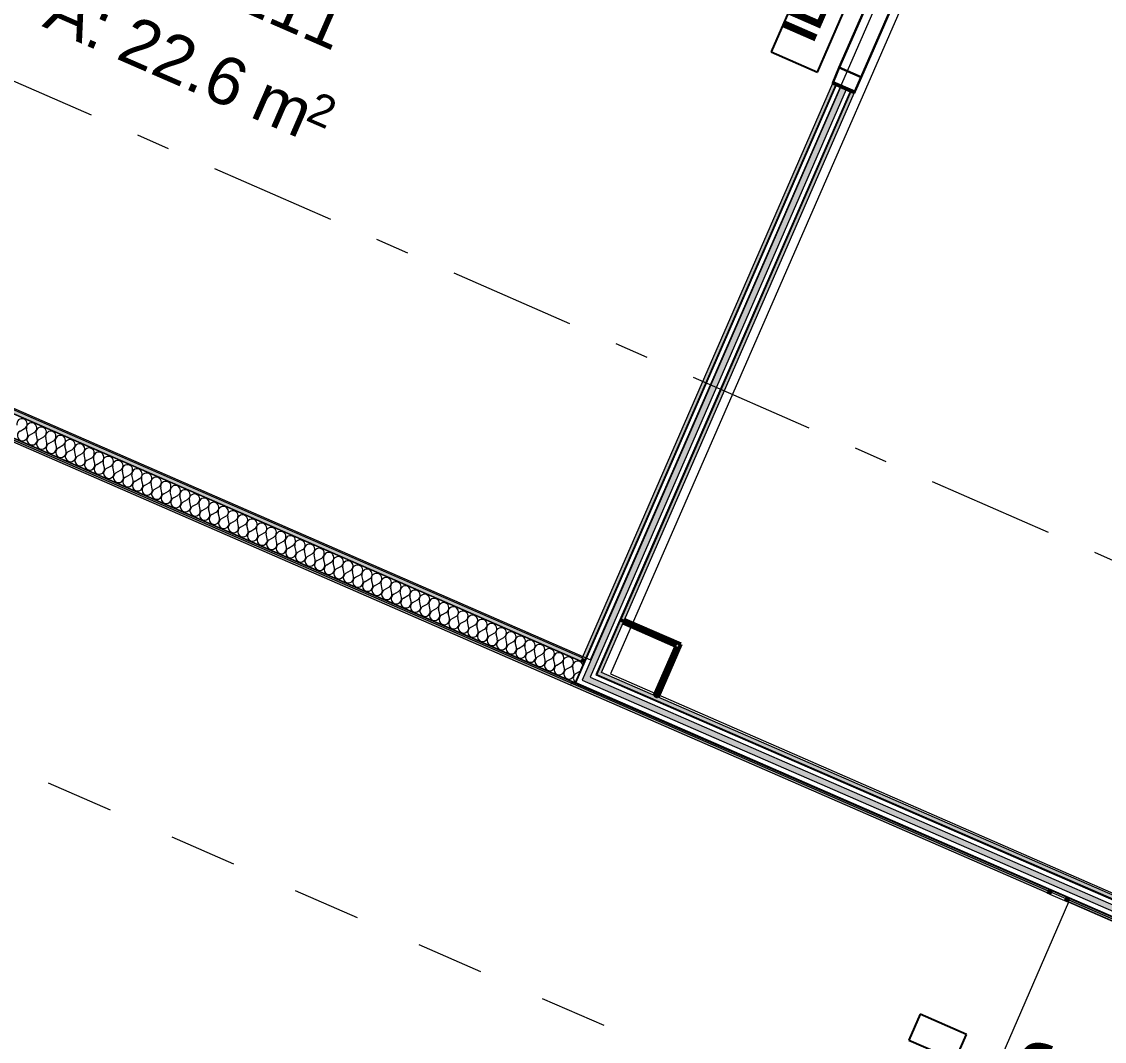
# Model space of a CAD drawing. Header units: millimetres. Extents: x -50172 to 90294, y -80883 to 956680.
# Drawn here: x -7156 to -2619, y -14938 to -10666 of the extents above; entities that cross this region are included whole.
import ezdxf
from ezdxf.enums import TextEntityAlignment as Align

# ---------------------------------------------------------------- set-up
doc = ezdxf.new("R2010")
doc.units = ezdxf.units.MM
doc.header["$MEASUREMENT"] = 0
doc.linetypes.add('Dashed', pattern=[564.444447, 282.222223, -282.222223])
doc.linetypes.add('Double Dashed', pattern=[1093.611073, 529.166651, -211.666656, 141.111112, -211.666656])
for name, color, linetype in [('A-25-M_Wall_Int', 7, 'Continuous'), ('A-95-MC_Marker_Section_P2.Marker', 7, 'Continuous'), ('New_A-05-M_Gross_Int_Circulation', 7, 'Continuous'), ('New_A-15-MG_Structural_Grid_Phase_2', 7, 'Continuous'), ('New_A-25-M_Wall_Int', 7, 'Continuous'), ('New_A-35-M_FFE-Zone', 7, 'Continuous'), ('New_ArchiCAD Door Markers', 7, 'Continuous'), ('New_ArchiCAD Doors', 7, 'Continuous')]:
    doc.layers.add(name, color=color, linetype=linetype)
for name, color, linetype, lineweight, true_color in [('A-25-M_Wall_Int_Pen_No__107', 7, 'Continuous', 15, 0xa6a6a6), ('A-25-M_Wall_Int_Pen_No__27', 7, 'Continuous', 50, 0x2a2a2a), ('New_A-05-M_Gross_Int_Circulation_Pen_No__74', 7, 'Continuous', 20, 0x606060), ('New_A-15-MG_Structural_Grid_Phase_2_Pen_No__222', 7, 'Continuous', 13, 0x65af33), ('New_A-25-M_Wall_Int_Pen_No__107', 7, 'Continuous', 15, 0xa6a6a6), ('New_A-35-M_FFE-Zone_Pen_No__74', 7, 'Continuous', 20, 0x606060), ('New_ArchiCAD Doors_Pen_No__43', 7, 'Continuous', 30, 0x444444), ('New_ArchiCAD Doors_Pen_No__63', 7, 'Continuous', 20, 0x606060)]:
    doc.layers.add(name, color=color, linetype=linetype, lineweight=lineweight, true_color=true_color)
for name, color, linetype, lineweight in [('A-95-MC_Marker_Section_P2.Marker_Pen_No__1', 7, 'Continuous', 13), ('New_A-25-M_Wall_Int_Pen_No__1', 7, 'Continuous', 13), ('New_ArchiCAD Door Markers_Pen_No__1', 7, 'Continuous', 13), ('New_ArchiCAD Door Markers_Pen_No__5', 7, 'Continuous', 25), ('New_ArchiCAD Doors_Pen_No__1', 7, 'Continuous', 13), ('New_ArchiCAD Zone Stamps_Pen_No__9', 7, 'Continuous', 13)]:
    doc.layers.add(name, color=color, linetype=linetype, lineweight=lineweight)
doc.styles.add('GENERATED_STYLE_1', font='')
doc.styles.add('GENERATED_STYLE_2', font='')
doc.styles.add('GENERATED_STYLE_3', font='')
doc.styles.add('GENERATED_STYLE_4', font='')
doc.styles.get('GENERATED_STYLE_1').set_extended_font_data('Swis721 BT', bold=True)
doc.styles.get('GENERATED_STYLE_2').set_extended_font_data('Arial', bold=True)
doc.styles.get('GENERATED_STYLE_3').set_extended_font_data('Arial')
doc.styles.get('GENERATED_STYLE_4').set_extended_font_data('Swis721 BT')

# ---------------------------------------------------------------- blocks, each defined once
blk = doc.blocks.new('College Office_INB 2104_7_1', base_point=(-8949.6, -14809.4))
at = {"layer": 'New_A-35-M_FFE-Zone_Pen_No__74', "linetype": 'Continuous'}
blk.add_line((-1538.7, -14882.1), (-10380.5, -11029.8), dxfattribs=at)
at = {"layer": 'New_ArchiCAD Zone Stamps_Pen_No__9'}
for tag, height, style, p in [('ROOM_NAME', 250, 'GENERATED_STYLE_2', (-9546.9, -13352.5)), ('zoneNameLine2', 250, 'GENERATED_STYLE_2', (-9735.3, -13784.7)), ('ROOM_NUMBER', 200, 'GENERATED_STYLE_3', (-9923.7, -14205.4)), ('measuredAreaCode', 200, 'GENERATED_STYLE_3', (-10080.7, -14565.5)), ('DUMMY_649', 200, 'GENERATED_STYLE_3', (-9773.3, -14699.5)), ('DUMMY_650', 200, 'GENERATED_STYLE_3', (-9284, -14912.9)), ('DUMMY_651', 133.3, 'GENERATED_STYLE_3', (-9004.7, -15019.5))]:
    blk.add_attdef(tag, text='', height=height, rotation=336.4404, dxfattribs=dict(at, style=style)).set_placement(p, align=Align.TOP_LEFT)
blk = doc.blocks.new('Head of College_INB 2111_9_1', base_point=(-5731.5, -10802.1))
at = {"layer": 'New_A-35-M_FFE-Zone_Pen_No__74', "linetype": 'Continuous'}
for p, q in [((-4772, -13339.8), (-2990.4, -9254.1)), ((-10317.2, -10921.8), (-4772, -13339.8))]:
    blk.add_line(p, q, dxfattribs=at)
at = {"layer": 'New_ArchiCAD Zone Stamps_Pen_No__9'}
for tag, height, style, p in [('ROOM_NAME', 250, 'GENERATED_STYLE_2', (-6459.6, -9288.2)), ('zoneNameLine2', 250, 'GENERATED_STYLE_2', (-6648, -9720.3)), ('ROOM_NUMBER', 200, 'GENERATED_STYLE_3', (-6836.5, -10141)), ('measuredAreaCode', 200, 'GENERATED_STYLE_3', (-6993.5, -10501.1)), ('DUMMY_649', 200, 'GENERATED_STYLE_3', (-6686.1, -10635.2)), ('DUMMY_650', 200, 'GENERATED_STYLE_3', (-6196.7, -10848.5)), ('DUMMY_651', 133.3, 'GENERATED_STYLE_3', (-5917.5, -10955.1))]:
    blk.add_attdef(tag, text='', height=height, rotation=336.4404, dxfattribs=dict(at, style=style)).set_placement(p, align=Align.TOP_LEFT)
blk = doc.blocks.new('PA_Waiting_INB 2110_10_1', base_point=(-1510.8, -9767.7))
at = {"layer": 'New_A-05-M_Gross_Int_Circulation_Pen_No__74', "linetype": 'Continuous'}
for p, q in [((-1090.5, -5147.1), (-4688.8, -13399)), ((-4688.8, -13399), (-1749, -14680.9))]:
    blk.add_line(p, q, dxfattribs=at)
at = {"layer": 'New_ArchiCAD Zone Stamps_Pen_No__9'}
for tag, height, style, p in [('ROOM_NAME', 250, 'GENERATED_STYLE_2', (-1863.3, -8417.5)), ('zoneNameLine2', 250, 'GENERATED_STYLE_2', (-2051.7, -8849.7)), ('ROOM_NUMBER', 200, 'GENERATED_STYLE_3', (-2240.1, -9270.4)), ('measuredAreaCode', 200, 'GENERATED_STYLE_3', (-2397.1, -9630.5)), ('DUMMY_649', 200, 'GENERATED_STYLE_3', (-2089.7, -9764.5)), ('DUMMY_650', 200, 'GENERATED_STYLE_3', (-1600.4, -9977.9)), ('DUMMY_651', 133.3, 'GENERATED_STYLE_3', (-1321.1, -10084.5))]:
    blk.add_attdef(tag, text='', height=height, rotation=336.4404, dxfattribs=dict(at, style=style)).set_placement(p, align=Align.TOP_LEFT)
blk = doc.blocks.new('College Storage__59_1', base_point=(-2646.8, -16447))
at = {"layer": 'New_A-35-M_FFE-Zone_Pen_No__74', "linetype": 'Continuous'}
for p, q in [((-2768.8, -14355.6), (-4134.4, -17487.2)), ((-1588.2, -14870.4), (-2768.8, -14355.6)), ((-2954.7, -18004.1), (-1588.2, -14870.4)), ((-4134.4, -17487.2), (-2954.7, -18004.1))]:
    blk.add_line(p, q, dxfattribs=at)
at = {"layer": 'New_ArchiCAD Zone Stamps_Pen_No__9'}
for tag, height, style, p in [('zoneNameLine2', 250, 'GENERATED_STYLE_2', (-3609.6, -17508)), ('ROOM_NAME', 250, 'GENERATED_STYLE_2', (-4041.7, -17319.6)), ('measuredAreaCode', 200, 'GENERATED_STYLE_3', (-3177.4, -17685)), ('DUMMY_650', 200, 'GENERATED_STYLE_3', (-2891, -17028.1)), ('DUMMY_651', 133.3, 'GENERATED_STYLE_3', (-2769.2, -16733.6)), ('DUMMY_649', 200, 'GENERATED_STYLE_3', (-3043.4, -17377.6))]:
    blk.add_attdef(tag, text='', height=height, rotation=66.4404, dxfattribs=dict(at, style=style)).set_placement(p, align=Align.TOP_LEFT)
blk = doc.blocks.new('*X445')
at = {"layer": 'New_A-25-M_Wall_Int_Pen_No__107', "linetype": 'Continuous'}
for p, q in [((-4811.1, -13350.1), (-4814.9, -13347.7)), ((-4807, -13354.5), (-4811.1, -13350.1)), ((-4804.3, -13359.9), (-4807, -13354.5)), ((-4804.2, -13360.5), (-4804.3, -13359.9)), ((-4843.4, -13413), (-4844.3, -13417.1)), ((-4844.3, -13417.1), (-4840.4, -13428.4)), ((-4840.4, -13428.4), (-4835.5, -13432.4)), ((-4833.3, -13396.9), (-4838.8, -13402.5)), ((-4833.3, -13396.9), (-4815.6, -13386.9))]:
    blk.add_line(p, q, dxfattribs=at)
blk = doc.blocks.new('*X446')
at = {"layer": 'New_A-25-M_Wall_Int_Pen_No__107', "linetype": 'Continuous'}
blk.add_hatch(color=256, dxfattribs=at).paths.add_polyline_path([(-4807.1, -13424.9), (-4774.2, -13411.9), (-3701, -10950.7), (-3723.9, -10940.7)])
blk = doc.blocks.new('Door with Sidelight on Side 2 19_2')
at = {"layer": 'New_ArchiCAD Doors_Pen_No__1', "linetype": 'Continuous'}
for p, q in [((-755, -15), (-755, 0)), ((755, -15), (755, 0)), ((-755, -18), (-755, -15)), ((-755, -38), (-755, -18)), ((-755, -63), (-755, -38)), ((755, -18), (755, -15)), ((755, -38), (755, -18)), ((755, -63), (755, -38)), ((-755, -82), (-755, -63)), ((-755, -85), (-755, -82)), ((-755, -100), (-755, -85)), ((755, -82), (755, -63)), ((755, -85), (755, -82)), ((755, -100), (755, -85))]:
    blk.add_line(p, q, dxfattribs=at)
at = {"layer": 'New_ArchiCAD Doors_Pen_No__43', "linetype": 'Continuous'}
for p, q in [((-748, 0), (-755, 0)), ((-755, 0), (-755, -100)), ((-682, 0), (-748, 0)), ((-748, 0), (-748, -100)), ((-254, 0), (-682, 0)), ((-682, 0), (-682, -100)), ((-682, -100), (-682, 0)), ((-254, -100), (-254, 0)), ((-188, 0), (-254, 0)), ((-254, 0), (-254, -100)), ((-188, -100), (-188, 0)), ((748, 0), (682, 0)), ((682, 0), (682, -100)), ((748, 0), (755, 0)), ((748, -100), (748, 0)), ((755, 0), (755, -100)), ((-748, -100), (-755, -100)), ((-748, -100), (-682, -100)), ((-682, -100), (-254, -100)), ((-254, -100), (-188, -100)), ((682, -100), (748, -100)), ((748, -100), (755, -100))]:
    blk.add_line(p, q, dxfattribs=at)
at = {"layer": 'New_ArchiCAD Doors_Pen_No__63', "linetype": 'Continuous'}
blk.add_line((682, 0), (682, 870), dxfattribs=at)
blk.add_arc((682, 0), 870, 90, 180, dxfattribs=at)
blk = doc.blocks.new('Door Stamp 17_30')
at = {"layer": 'New_ArchiCAD Door Markers_Pen_No__5', "linetype": 'Continuous'}
for p, q in [((735.8, -176.5), (-241.3, -176.5)), ((-241.3, -176.5), (-241.3, -388.3)), ((735.8, -176.5), (-241.3, -176.5)), ((735.8, -388.3), (735.8, -176.5)), ((-241.3, -388.3), (735.8, -388.3))]:
    blk.add_line(p, q, dxfattribs=at)
at = {"layer": 'New_ArchiCAD Door Markers_Pen_No__1', "style": 'GENERATED_STYLE_1'}
blk.add_attdef('AC_WIDO_ID', text='', height=150, rotation=180, dxfattribs=at).set_placement((677, -131.7), align=Align.BOTTOM_LEFT)
blk = doc.blocks.new('Wall_112_1', base_point=(-1056.7, -4979.2))
at = {"layer": 'A-25-M_Wall_Int_Pen_No__107', "linetype": 'Continuous'}
blk.add_hatch(color=256, dxfattribs=at).paths.add_polyline_path([(-4635.1, -13185.4), (-4629.1, -13171.7), (-4642.8, -13165.7), (-4648.8, -13179.4)])
at = {"layer": 'New_A-25-M_Wall_Int_Pen_No__107', "linetype": 'Continuous'}
for points in [[(-3758.8, -10925.6), (-4807.6, -13330.8), (-4793.8, -13336.8), (-3745, -10931.6)], [(-4642.8, -13165.7), (-4629.1, -13171.7), (-3667.1, -10965.5), (-3680.8, -10959.5)], [(-4648.8, -13179.4), (-4745.2, -13400.5), (-4725.5, -13392.8), (-4635.1, -13185.4)], [(-4799.8, -13350.6), (-4793.8, -13336.8), (-4807.6, -13330.8), (-4813.6, -13344.6)], [(-4857.1, -13444.5), (-4837.4, -13436.8), (-4851.1, -13430.8)]]:
    blk.add_hatch(color=256, dxfattribs=at).paths.add_polyline_path(points)
at = {"layer": 'New_A-25-M_Wall_Int_Pen_No__107', "linetype": 'Continuous', "lineweight": 0, "true_color": 0x535353}
for points in [[(-4799.8, -13350.6), (-4797.1, -13351.8), (-3742.3, -10932.7), (-3745, -10931.6)], [(-4749.2, -13402.1), (-4745.2, -13400.5), (-3680.8, -10959.5), (-3683.6, -10958.3)], [(-4800.2, -13351.5), (-4837.4, -13436.8), (-4833.4, -13435.2), (-4797.5, -13352.7)], [(-4800.2, -13351.5), (-4799.8, -13350.6), (-4813.6, -13344.6), (-4814, -13345.5)], [(-4797.5, -13352.7), (-4797.1, -13351.8), (-4799.8, -13350.6), (-4800.2, -13351.5)], [(-4837.4, -13436.8), (-4837.4, -13436.8), (-4837, -13435.8), (-4850.7, -13429.8), (-4851.1, -13430.8)]]:
    blk.add_hatch(color=251, dxfattribs=at).paths.add_polyline_path(points)
at = {"layer": 'New_A-25-M_Wall_Int_Pen_No__1', "linetype": 'Continuous'}
for p, q in [((-3742.3, -10932.7), (-4833.4, -13435.2)), ((-3745, -10931.6), (-4799.8, -13350.6)), ((-3745, -10931.6), (-3758.8, -10925.6)), ((-3742.3, -10932.7), (-3745, -10931.6)), ((-3723.9, -10940.7), (-3742.3, -10932.7)), ((-3723.9, -10940.7), (-4807.1, -13424.9)), ((-3701, -10950.7), (-4774.2, -13411.9)), ((-3683.6, -10958.3), (-4749.2, -13402.1)), ((-3680.8, -10959.5), (-4642.8, -13165.7)), ((-3701, -10950.7), (-3723.9, -10940.7)), ((-3683.6, -10958.3), (-3701, -10950.7)), ((-3680.8, -10959.5), (-3683.6, -10958.3)), ((-3667.1, -10965.5), (-3680.8, -10959.5)), ((-4648.8, -13179.4), (-4745.2, -13400.5)), ((-4642.8, -13165.7), (-4648.8, -13179.4)), ((-4800.2, -13351.5), (-4837.4, -13436.8)), ((-4814, -13345.5), (-4800.2, -13351.5)), ((-4799.8, -13350.6), (-4813.6, -13344.6)), ((-4851.1, -13430.8), (-4837.4, -13436.8)), ((-4850.7, -13429.8), (-4837, -13435.8))]:
    blk.add_line(p, q, dxfattribs=at)
at = {"layer": 'New_A-25-M_Wall_Int_Pen_No__1', "linetype": 'Continuous', "flags": 128}
for points in [[(-3758.8, -10925.6), (-4807.6, -13330.8)], [(-4629.1, -13171.7), (-3667.1, -10965.5)], [(-4725.5, -13392.8), (-4635.1, -13185.4)]]:
    blk.add_lwpolyline(points, dxfattribs=at)
at = {"layer": 'New_A-25-M_Wall_Int', "color": 250, "lineweight": 50, "true_color": 0x2a2a2a}
for name in ['*X446', '*X445']:
    blk.add_blockref(name, (0, 0), dxfattribs=at)
at = {"layer": 'New_ArchiCAD Door Markers'}
ref = blk.add_blockref('Door Stamp 17_30', (-3365.3, -10273.5), dxfattribs=dict(at, rotation=246.440411583998))
ref.add_attrib('AC_WIDO_ID', 'ID02.015', dxfattribs={"layer": 'New_ArchiCAD Door Markers_Pen_No__1', "color": 7, "height": 150, "rotation": 66.4404, "style": 'GENERATED_STYLE_1'}).set_placement((-3797.7, -10778.9), align=Align.BOTTOM_LEFT)
at = {"layer": 'New_ArchiCAD Doors', "color": 251, "linetype": 'Continuous', "lineweight": 20, "true_color": 0x606060, "zscale": 1000, "rotation": 66.44041158399807}
blk.add_blockref('Door with Sidelight on Side 2 19_2', (-3457, -10233.5), dxfattribs=at)
blk = doc.blocks.new('Simple Door Opening_14')
at = {"layer": 'New_ArchiCAD Doors_Pen_No__1', "linetype": 'Continuous'}
for p, q in [((-1708.2, 0), (-1708.2, -15)), ((1708.2, 0), (1708.2, -15)), ((-1708.2, -15), (-1708.2, -18)), ((-1708.2, -18), (-1708.2, -82)), ((1708.2, -15), (1708.2, -18)), ((1708.2, -18), (1708.2, -82)), ((-1708.2, -82), (-1708.2, -85)), ((-1708.2, -85), (-1708.2, -100)), ((1708.2, -82), (1708.2, -85)), ((1708.2, -85), (1708.2, -100))]:
    blk.add_line(p, q, dxfattribs=at)
blk = doc.blocks.new('Door Stamp 17_31')
at = {"layer": 'New_ArchiCAD Door Markers_Pen_No__5', "linetype": 'Continuous'}
for p, q in [((1029.6, 282.7), (912, 282.7)), ((912, 282.7), (912, 70.9)), ((1029.6, 70.9), (1029.6, 282.7)), ((912, 70.9), (1029.6, 70.9)), ((912, 70.9), (1029.6, 70.9))]:
    blk.add_line(p, q, dxfattribs=at)
blk = doc.blocks.new('Wall_113_1', base_point=(-4135.2, -17489.1))
at = {"layer": 'New_A-25-M_Wall_Int_Pen_No__107', "linetype": 'Continuous'}
for points in [[(-2859.9, -14314.3), (-2860.5, -14315.6), (-2846.7, -14321.6), (-2846.2, -14320.3)], [(-2782, -14348.2), (-2782.6, -14349.6), (-2768.8, -14355.6), (-2768.2, -14354.2)], [(-4226, -17447.2), (-4266.8, -17540.8), (-4247.1, -17533), (-4212.3, -17453.2)], [(-4148.1, -17481.2), (-4155, -17496.9), (-4135.2, -17489.1), (-4134.4, -17487.2)]]:
    blk.add_hatch(color=256, dxfattribs=at).paths.add_polyline_path(points)
at = {"layer": 'New_A-25-M_Wall_Int_Pen_No__107', "linetype": 'Continuous', "lineweight": 0, "true_color": 0x535353}
for points in [[(-2846.2, -14320.3), (-2846.7, -14321.6), (-2844, -14322.8), (-2843.4, -14321.5)], [(-2784.7, -14347), (-2785.3, -14348.4), (-2782.6, -14349.6), (-2782, -14348.2)], [(-4212.3, -17453.2), (-4247.1, -17533), (-4243.2, -17531.5), (-4209.5, -17454.4)], [(-4150.9, -17480), (-4158.9, -17498.4), (-4155, -17496.9), (-4148.1, -17481.2)]]:
    blk.add_hatch(color=251, dxfattribs=at).paths.add_polyline_path(points)
at = {"layer": 'New_A-25-M_Wall_Int_Pen_No__1', "linetype": 'Continuous'}
for p, q in [((-2846.2, -14320.3), (-2846.7, -14321.6)), ((-2843.4, -14321.5), (-2844, -14322.8)), ((-2784.7, -14347), (-2785.3, -14348.4)), ((-2782, -14348.2), (-2782.6, -14349.6)), ((-4212.3, -17453.2), (-4247.1, -17533)), ((-4209.5, -17454.4), (-4243.2, -17531.5)), ((-4150.9, -17480), (-4158.9, -17498.4)), ((-4148.1, -17481.2), (-4155, -17496.9))]:
    blk.add_line(p, q, dxfattribs=at)
at = {"layer": 'New_A-25-M_Wall_Int_Pen_No__1', "linetype": 'Continuous', "flags": 128}
for points in [[(-2859.9, -14314.3), (-2860.5, -14315.6)], [(-2768.8, -14355.6), (-2768.2, -14354.2)], [(-4226, -17447.2), (-4266.8, -17540.8)], [(-4135.2, -17489.1), (-4134.4, -17487.2)]]:
    blk.add_lwpolyline(points, dxfattribs=at)
at = {"layer": 'New_ArchiCAD Door Markers', "rotation": 66.44041158399835}
blk.add_blockref('Door Stamp 17_31', (-3543.3, -15881.4), dxfattribs=at)
at = {"layer": 'New_ArchiCAD Doors', "color": 251, "linetype": 'Continuous', "lineweight": 20, "true_color": 0x606060, "xscale": -1, "zscale": 1000, "rotation": 66.44041044357675}
blk.add_blockref('Simple Door Opening_14', (-3543.3, -15881.4), dxfattribs=at)
blk = doc.blocks.new('*X456')
at = {"layer": 'New_A-25-M_Wall_Int_Pen_No__107', "linetype": 'Continuous'}
for p, q in [((-7162.4, -12381.2), (-7143.4, -12370.4)), ((-7130.3, -12395.2), (-7135.3, -12373.9)), ((-7122.2, -12398.7), (-7103.2, -12387.9)), ((-7090.1, -12412.7), (-7095.2, -12391.4)), ((-7082.1, -12416.2), (-7063, -12405.4)), ((-7050, -12430.3), (-7055, -12408.9)), ((-7041.9, -12433.8), (-7022.9, -12422.9)), ((-7009.8, -12447.8), (-7014.8, -12426.5)), ((-7001.8, -12451.3), (-6982.7, -12440.5)), ((-6969.6, -12465.3), (-6974.7, -12444)), ((-6961.6, -12468.8), (-6942.6, -12458)), ((-6929.5, -12482.8), (-6934.5, -12461.5)), ((-6921.5, -12486.3), (-6902.4, -12475.5)), ((-6889.3, -12500.3), (-6894.4, -12479)), ((-6881.3, -12503.8), (-6862.2, -12493)), ((-6849.2, -12517.8), (-6854.2, -12496.5)), ((-6841.1, -12521.3), (-6822.1, -12510.5)), ((-6809, -12535.3), (-6814.1, -12514)), ((-6801, -12538.8), (-6781.9, -12528)), ((-6768.9, -12552.8), (-6773.9, -12531.5)), ((-6760.8, -12556.3), (-6741.8, -12545.5)), ((-6728.7, -12570.3), (-6733.7, -12549)), ((-6720.7, -12573.8), (-6701.6, -12563)), ((-6688.5, -12587.9), (-6693.6, -12566.5)), ((-6680.5, -12591.4), (-6661.5, -12580.5)), ((-6648.4, -12605.4), (-6653.4, -12584)), ((-6640.4, -12608.9), (-6621.3, -12598.1)), ((-6608.2, -12622.9), (-6613.3, -12601.6)), ((-6600.2, -12626.4), (-6581.1, -12615.6)), ((-6568.1, -12640.4), (-6573.1, -12619.1)), ((-6560, -12643.9), (-6541, -12633.1)), ((-6527.9, -12657.9), (-6533, -12636.6)), ((-6519.9, -12661.4), (-6500.8, -12650.6)), ((-6487.8, -12675.4), (-6492.8, -12654.1)), ((-6479.7, -12678.9), (-6460.7, -12668.1)), ((-6447.6, -12692.9), (-6452.6, -12671.6)), ((-6439.6, -12696.4), (-6420.5, -12685.6)), ((-6407.4, -12710.4), (-6412.5, -12689.1)), ((-6399.4, -12713.9), (-6380.4, -12703.1)), ((-6367.3, -12727.9), (-6372.3, -12706.6)), ((-6359.2, -12731.4), (-6340.2, -12720.6)), ((-6327.1, -12745.5), (-6332.2, -12724.1)), ((-6319.1, -12749), (-6300, -12738.1)), ((-6287, -12763), (-6292, -12741.6)), ((-6278.9, -12766.5), (-6259.9, -12755.7)), ((-6246.8, -12780.5), (-6251.8, -12759.2)), ((-6238.8, -12784), (-6219.7, -12773.2)), ((-6206.6, -12798), (-6211.7, -12776.7)), ((-6198.6, -12801.5), (-6179.6, -12790.7)), ((-6166.5, -12815.5), (-6171.5, -12794.2)), ((-6158.5, -12819), (-6139.4, -12808.2)), ((-6126.3, -12833), (-6131.4, -12811.7)), ((-6118.3, -12836.5), (-6099.2, -12825.7)), ((-6086.2, -12850.5), (-6091.2, -12829.2)), ((-6078.1, -12854), (-6059.1, -12843.2)), ((-6046, -12868), (-6051.1, -12846.7)), ((-6038, -12871.5), (-6018.9, -12860.7)), ((-6005.9, -12885.5), (-6010.9, -12864.2)), ((-5997.8, -12889), (-5978.8, -12878.2)), ((-5965.7, -12903), (-5970.7, -12881.7)), ((-5957.7, -12906.6), (-5938.6, -12895.7)), ((-5925.5, -12920.6), (-5930.6, -12899.2)), ((-5917.5, -12924.1), (-5898.5, -12913.3)), ((-5885.4, -12938.1), (-5890.4, -12916.8)), ((-5877.4, -12941.6), (-5858.3, -12930.8)), ((-5845.2, -12955.6), (-5850.3, -12934.3)), ((-5837.2, -12959.1), (-5818.1, -12948.3)), ((-5805.1, -12973.1), (-5810.1, -12951.8)), ((-5797, -12976.6), (-5778, -12965.8)), ((-5764.9, -12990.6), (-5770, -12969.3)), ((-5756.9, -12994.1), (-5737.8, -12983.3)), ((-5724.8, -13008.1), (-5729.8, -12986.8)), ((-5716.7, -13011.6), (-5697.7, -13000.8)), ((-5684.6, -13025.6), (-5689.6, -13004.3)), ((-5676.6, -13029.1), (-5657.5, -13018.3)), ((-5644.4, -13043.1), (-5649.5, -13021.8)), ((-5636.4, -13046.6), (-5617.4, -13035.8)), ((-5604.3, -13060.6), (-5609.3, -13039.3)), ((-5596.2, -13064.1), (-5577.2, -13053.3)), ((-5564.1, -13078.2), (-5569.2, -13056.8)), ((-5556.1, -13081.7), (-5537, -13070.8)), ((-5524, -13095.7), (-5529, -13074.4)), ((-5515.9, -13099.2), (-5496.9, -13088.4)), ((-5483.8, -13113.2), (-5488.9, -13091.9)), ((-5475.8, -13116.7), (-5456.7, -13105.9)), ((-5443.7, -13130.7), (-5448.7, -13109.4)), ((-5435.6, -13134.2), (-5416.6, -13123.4)), ((-5403.5, -13148.2), (-5408.5, -13126.9)), ((-5395.5, -13151.7), (-5376.4, -13140.9)), ((-5363.3, -13165.7), (-5368.4, -13144.4)), ((-5355.3, -13169.2), (-5336.3, -13158.4)), ((-5323.2, -13183.2), (-5328.2, -13161.9)), ((-5315.1, -13186.7), (-5296.1, -13175.9)), ((-5283, -13200.7), (-5288.1, -13179.4)), ((-5275, -13204.2), (-5255.9, -13193.4)), ((-5242.9, -13218.2), (-5247.9, -13196.9)), ((-5234.8, -13221.7), (-5215.8, -13210.9)), ((-5202.7, -13235.8), (-5207.7, -13214.4)), ((-5194.7, -13239.3), (-5175.6, -13228.4)), ((-5162.5, -13253.3), (-5167.6, -13231.9)), ((-5154.5, -13256.8), (-5135.5, -13246)), ((-5122.4, -13270.8), (-5127.4, -13249.5)), ((-5114.4, -13274.3), (-5095.3, -13263.5)), ((-5082.2, -13288.3), (-5087.3, -13267)), ((-5074.2, -13291.8), (-5055.1, -13281)), ((-5042.1, -13305.8), (-5047.1, -13284.5)), ((-5034, -13309.3), (-5015, -13298.5)), ((-5001.9, -13323.3), (-5007, -13302)), ((-4993.9, -13326.8), (-4974.8, -13316)), ((-4961.8, -13340.8), (-4966.8, -13319.5)), ((-4953.7, -13344.3), (-4934.7, -13333.5)), ((-4921.6, -13358.3), (-4926.6, -13337)), ((-4913.6, -13361.8), (-4894.5, -13351)), ((-4881.4, -13375.8), (-4886.5, -13354.5)), ((-4873.4, -13379.3), (-4854.4, -13368.5)), ((-4841.3, -13393.3), (-4846.3, -13372))]:
    blk.add_line(p, q, dxfattribs=at)
for centre, start, end in [((-7154.2, -12351.4), 66.4404, 193.3103), ((-7154.2, -12351.4), 299.5705, 66.4404), ((-7151.6, -12400.3), 119.5705, 13.3103), ((-7114, -12368.9), 66.4404, 193.3103), ((-7114, -12368.9), 299.5705, 66.4404), ((-7073.8, -12386.4), 66.4404, 193.3103), ((-7073.8, -12386.4), 299.5705, 66.4404), ((-7033.7, -12403.9), 66.4404, 193.3103), ((-7033.7, -12403.9), 299.5705, 66.4404), ((-7111.4, -12417.8), 119.5705, 13.3103), ((-7071.3, -12435.3), 119.5705, 13.3103), ((-6993.5, -12421.4), 66.4404, 193.3103), ((-6993.5, -12421.4), 299.5705, 66.4404), ((-6953.4, -12438.9), 66.4404, 193.3103), ((-6953.4, -12438.9), 299.5705, 66.4404), ((-7031.1, -12452.8), 119.5705, 13.3103), ((-6991, -12470.3), 119.5705, 13.3103), ((-6950.8, -12487.8), 119.5705, 13.3103), ((-6913.2, -12456.4), 66.4404, 193.3103), ((-6913.2, -12456.4), 299.5705, 66.4404), ((-6873.1, -12473.9), 66.4404, 193.3103), ((-6873.1, -12473.9), 299.5705, 66.4404), ((-6832.9, -12491.5), 66.4404, 193.3103), ((-6832.9, -12491.5), 299.5705, 66.4404), ((-6910.6, -12505.3), 119.5705, 13.3103), ((-6870.5, -12522.9), 119.5705, 13.3103), ((-6792.7, -12509), 66.4404, 193.3103), ((-6792.7, -12509), 299.5705, 66.4404), ((-6752.6, -12526.5), 66.4404, 193.3103), ((-6752.6, -12526.5), 299.5705, 66.4404), ((-6830.3, -12540.4), 119.5705, 13.3103), ((-6790.2, -12557.9), 119.5705, 13.3103), ((-6750, -12575.4), 119.5705, 13.3103), ((-6712.4, -12544), 66.4404, 193.3103), ((-6712.4, -12544), 299.5705, 66.4404), ((-6672.3, -12561.5), 66.4404, 193.3103), ((-6672.3, -12561.5), 299.5705, 66.4404), ((-6632.1, -12579), 66.4404, 193.3103), ((-6632.1, -12579), 299.5705, 66.4404), ((-6709.9, -12592.9), 119.5705, 13.3103), ((-6669.7, -12610.4), 119.5705, 13.3103), ((-6629.5, -12627.9), 119.5705, 13.3103), ((-6592, -12596.5), 66.4404, 193.3103), ((-6592, -12596.5), 299.5705, 66.4404), ((-6551.8, -12614), 66.4404, 193.3103), ((-6551.8, -12614), 299.5705, 66.4404), ((-6511.6, -12631.5), 66.4404, 193.3103), ((-6511.6, -12631.5), 299.5705, 66.4404), ((-6589.4, -12645.4), 119.5705, 13.3103), ((-6549.2, -12662.9), 119.5705, 13.3103), ((-6471.5, -12649), 66.4404, 193.3103), ((-6471.5, -12649), 299.5705, 66.4404), ((-6431.3, -12666.6), 66.4404, 193.3103), ((-6431.3, -12666.6), 299.5705, 66.4404), ((-6509.1, -12680.5), 119.5705, 13.3103), ((-6468.9, -12698), 119.5705, 13.3103), ((-6428.8, -12715.5), 119.5705, 13.3103), ((-6391.2, -12684.1), 66.4404, 193.3103), ((-6391.2, -12684.1), 299.5705, 66.4404), ((-6351, -12701.6), 66.4404, 193.3103), ((-6351, -12701.6), 299.5705, 66.4404), ((-6310.8, -12719.1), 66.4404, 193.3103), ((-6310.8, -12719.1), 299.5705, 66.4404), ((-6388.6, -12733), 119.5705, 13.3103), ((-6348.4, -12750.5), 119.5705, 13.3103), ((-6270.7, -12736.6), 66.4404, 193.3103), ((-6270.7, -12736.6), 299.5705, 66.4404), ((-6230.5, -12754.1), 66.4404, 193.3103), ((-6230.5, -12754.1), 299.5705, 66.4404), ((-6308.3, -12768), 119.5705, 13.3103), ((-6268.1, -12785.5), 119.5705, 13.3103), ((-6228, -12803), 119.5705, 13.3103), ((-6190.4, -12771.6), 66.4404, 193.3103), ((-6190.4, -12771.6), 299.5705, 66.4404), ((-6150.2, -12789.1), 66.4404, 193.3103), ((-6150.2, -12789.1), 299.5705, 66.4404), ((-6110.1, -12806.6), 66.4404, 193.3103), ((-6110.1, -12806.6), 299.5705, 66.4404), ((-6187.8, -12820.5), 119.5705, 13.3103), ((-6147.6, -12838), 119.5705, 13.3103), ((-6107.5, -12855.6), 119.5705, 13.3103), ((-6069.9, -12824.2), 66.4404, 193.3103), ((-6069.9, -12824.2), 299.5705, 66.4404), ((-6029.7, -12841.7), 66.4404, 193.3103), ((-6029.7, -12841.7), 299.5705, 66.4404), ((-5989.6, -12859.2), 66.4404, 193.3103), ((-6067.3, -12873.1), 119.5705, 13.3103), ((-6027.2, -12890.6), 119.5705, 13.3103), ((-5989.6, -12859.2), 299.5705, 66.4404), ((-5949.4, -12876.7), 66.4404, 193.3103), ((-5949.4, -12876.7), 299.5705, 66.4404), ((-5909.3, -12894.2), 66.4404, 193.3103), ((-5909.3, -12894.2), 299.5705, 66.4404), ((-5987, -12908.1), 119.5705, 13.3103), ((-5946.9, -12925.6), 119.5705, 13.3103), ((-5906.7, -12943.1), 119.5705, 13.3103), ((-5869.1, -12911.7), 66.4404, 193.3103), ((-5869.1, -12911.7), 299.5705, 66.4404), ((-5829, -12929.2), 66.4404, 193.3103), ((-5829, -12929.2), 299.5705, 66.4404), ((-5788.8, -12946.7), 66.4404, 193.3103), ((-5788.8, -12946.7), 299.5705, 66.4404), ((-5866.5, -12960.6), 119.5705, 13.3103), ((-5826.4, -12978.1), 119.5705, 13.3103), ((-5748.6, -12964.2), 66.4404, 193.3103), ((-5748.6, -12964.2), 299.5705, 66.4404), ((-5708.5, -12981.8), 66.4404, 193.3103), ((-5708.5, -12981.8), 299.5705, 66.4404), ((-5786.2, -12995.6), 119.5705, 13.3103), ((-5746.1, -13013.2), 119.5705, 13.3103), ((-5705.9, -13030.7), 119.5705, 13.3103), ((-5668.3, -12999.3), 66.4404, 193.3103), ((-5668.3, -12999.3), 299.5705, 66.4404), ((-5628.2, -13016.8), 66.4404, 193.3103), ((-5628.2, -13016.8), 299.5705, 66.4404), ((-5588, -13034.3), 66.4404, 193.3103), ((-5588, -13034.3), 299.5705, 66.4404), ((-5665.8, -13048.2), 119.5705, 13.3103), ((-5625.6, -13065.7), 119.5705, 13.3103), ((-5585.4, -13083.2), 119.5705, 13.3103), ((-5547.9, -13051.8), 66.4404, 193.3103), ((-5547.9, -13051.8), 299.5705, 66.4404), ((-5507.7, -13069.3), 66.4404, 193.3103), ((-5507.7, -13069.3), 299.5705, 66.4404), ((-5467.5, -13086.8), 66.4404, 193.3103), ((-5545.3, -13100.7), 119.5705, 13.3103), ((-5505.1, -13118.2), 119.5705, 13.3103), ((-5467.5, -13086.8), 299.5705, 66.4404), ((-5427.4, -13104.3), 66.4404, 193.3103), ((-5427.4, -13104.3), 299.5705, 66.4404), ((-5387.2, -13121.8), 66.4404, 193.3103), ((-5387.2, -13121.8), 299.5705, 66.4404), ((-5465, -13135.7), 119.5705, 13.3103), ((-5424.8, -13153.2), 119.5705, 13.3103), ((-5384.7, -13170.8), 119.5705, 13.3103), ((-5347.1, -13139.4), 66.4404, 193.3103), ((-5347.1, -13139.4), 299.5705, 66.4404), ((-5306.9, -13156.9), 66.4404, 193.3103), ((-5306.9, -13156.9), 299.5705, 66.4404), ((-5266.7, -13174.4), 66.4404, 193.3103), ((-5266.7, -13174.4), 299.5705, 66.4404), ((-5344.5, -13188.3), 119.5705, 13.3103), ((-5304.3, -13205.8), 119.5705, 13.3103), ((-5226.6, -13191.9), 66.4404, 193.3103), ((-5226.6, -13191.9), 299.5705, 66.4404), ((-5186.4, -13209.4), 66.4404, 193.3103), ((-5186.4, -13209.4), 299.5705, 66.4404), ((-5264.2, -13223.3), 119.5705, 13.3103), ((-5224, -13240.8), 119.5705, 13.3103), ((-5183.9, -13258.3), 119.5705, 13.3103), ((-5146.3, -13226.9), 66.4404, 193.3103), ((-5146.3, -13226.9), 299.5705, 66.4404), ((-5106.1, -13244.4), 66.4404, 193.3103), ((-5106.1, -13244.4), 299.5705, 66.4404), ((-5066, -13261.9), 66.4404, 193.3103), ((-5066, -13261.9), 299.5705, 66.4404), ((-5143.7, -13275.8), 119.5705, 13.3103), ((-5103.5, -13293.3), 119.5705, 13.3103), ((-5063.4, -13310.8), 119.5705, 13.3103), ((-5025.8, -13279.4), 66.4404, 193.3103), ((-5025.8, -13279.4), 299.5705, 66.4404), ((-4985.6, -13296.9), 66.4404, 193.3103), ((-4985.6, -13296.9), 299.5705, 66.4404), ((-5023.2, -13328.3), 119.5705, 13.3103), ((-4983.1, -13345.9), 119.5705, 13.3103), ((-4945.5, -13314.5), 66.4404, 193.3103), ((-4945.5, -13314.5), 299.5705, 66.4404), ((-4905.3, -13332), 66.4404, 193.3103), ((-4905.3, -13332), 299.5705, 66.4404), ((-4865.2, -13349.5), 66.4404, 193.3103), ((-4865.2, -13349.5), 299.5705, 66.4404), ((-4942.9, -13363.4), 119.5705, 13.3103), ((-4902.8, -13380.9), 119.5705, 13.3103), ((-4862.6, -13398.4), 119.5705, 13.3103), ((-4825, -13367), 66.4404, 193.3103), ((-4825, -13367), 62.4295, 66.4404), ((-4822.4, -13415.9), 134.8836, 177.9972)]:
    blk.add_arc(centre, 21.9, start, end, dxfattribs=at)
blk = doc.blocks.new('Wall_115_1', base_point=(-10654.5, -10781.3))
at = {"layer": 'New_A-25-M_Wall_Int_Pen_No__107', "linetype": 'Continuous', "lineweight": 0, "true_color": 0x535353}
for points in [[(-10660.9, -10796), (-4814, -13345.5), (-4813.6, -13344.6), (-10660.5, -10795.1)], [(-10698, -10881.2), (-4851.1, -13430.8), (-4850.7, -13429.8), (-10697.6, -10880.3)]]:
    blk.add_hatch(color=251, dxfattribs=at).paths.add_polyline_path(points)
at = {"layer": 'New_A-25-M_Wall_Int_Pen_No__107', "linetype": 'Continuous'}
for points in [[(-10660.5, -10795.1), (-4813.6, -13344.6), (-4807.6, -13330.8), (-10654.5, -10781.3)], [(-10704, -10895), (-4857.1, -13444.5), (-4851.1, -13430.8), (-10698, -10881.2)]]:
    blk.add_hatch(color=256, dxfattribs=at).paths.add_polyline_path(points)
at = {"layer": 'New_A-25-M_Wall_Int_Pen_No__1', "linetype": 'Continuous'}
for p, q in [((-10660.9, -10796), (-4814, -13345.5)), ((-10660.5, -10795.1), (-4813.6, -13344.6)), ((-10698, -10881.2), (-4851.1, -13430.8)), ((-10697.6, -10880.3), (-4850.7, -13429.8))]:
    blk.add_line(p, q, dxfattribs=at)
at = {"layer": 'New_A-25-M_Wall_Int_Pen_No__1', "linetype": 'Continuous', "flags": 128}
for points in [[(-4807.6, -13330.8), (-10654.5, -10781.3)], [(-10704, -10895), (-4857.1, -13444.5)]]:
    blk.add_lwpolyline(points, dxfattribs=at)
at = {"layer": 'New_A-25-M_Wall_Int', "color": 250, "lineweight": 50, "true_color": 0x2a2a2a}
blk.add_blockref('*X456', (0, 0), dxfattribs=at)
blk = doc.blocks.new('*X459')
at = {"layer": 'New_A-25-M_Wall_Int_Pen_No__107', "linetype": 'Continuous'}
blk.add_hatch(color=256, dxfattribs=at).paths.add_polyline_path([(-1528.2, -14860.1), (-3021.7, -18285.2), (-2998.8, -18295.2), (-1502.7, -14864), (-1518.5, -14857.1)])
blk = doc.blocks.new('Wall_116_1', base_point=(-3941.4, -20551.8))
at = {"layer": 'New_A-25-M_Wall_Int', "color": 250, "lineweight": 50, "true_color": 0x2a2a2a}
blk.add_blockref('*X459', (0, 0), dxfattribs=at)
blk = doc.blocks.new('*X778')
at = {"layer": 'New_A-25-M_Wall_Int_Pen_No__107', "linetype": 'Continuous'}
blk.add_hatch(color=256, dxfattribs=at).paths.add_polyline_path([(-4807.1, -13424.9), (-1761.6, -14751.1), (-1771.1, -14719.7), (-4774.2, -13411.9)])
blk = doc.blocks.new('Wall_294_1', base_point=(-4725.5, -13392.8))
at = {"layer": 'New_A-25-M_Wall_Int_Pen_No__107', "linetype": 'Continuous', "lineweight": 0, "true_color": 0x535353}
for points in [[(-1778.4, -14695.4), (-1779.4, -14692.1), (-4745.2, -13400.5), (-4749.2, -13402.1), (-1778.6, -14695.7)], [(-2839, -14303.8), (-4833.4, -13435.2), (-4837.4, -13436.8), (-2840.2, -14306.5)], [(-2837.4, -14307.7), (-2840.2, -14306.5), (-2846.2, -14320.3), (-2843.4, -14321.5)], [(-2836.2, -14305), (-2839, -14303.8), (-2840.2, -14306.5), (-2837.4, -14307.7)], [(-2837.4, -14307.7), (-1752.8, -14780), (-1754, -14776.2), (-2836.2, -14305)], [(-2776, -14334.5), (-2778.7, -14333.3), (-2784.7, -14347), (-2782, -14348.2)], [(-1778.6, -14695.7), (-1778.3, -14695.9), (-1778.4, -14695.4)]]:
    blk.add_hatch(color=251, dxfattribs=at).paths.add_polyline_path(points)
at = {"layer": 'New_A-25-M_Wall_Int_Pen_No__107', "linetype": 'Continuous'}
for points in [[(-1785.1, -14673.3), (-4725.5, -13392.8), (-4745.2, -13400.5), (-1791.1, -14687)], [(-2853.9, -14300.5), (-4837.4, -13436.8), (-4857.1, -13444.5), (-2859.9, -14314.3)], [(-2840.2, -14306.5), (-2853.9, -14300.5), (-2859.9, -14314.3), (-2846.2, -14320.3)], [(-2762.2, -14340.4), (-2776, -14334.5), (-2782, -14348.2), (-2768.2, -14354.2)], [(-2768.2, -14354.2), (-1747.2, -14798.9), (-1752.8, -14780), (-2762.2, -14340.4)], [(-1791.1, -14687), (-1779.4, -14692.1), (-1785.1, -14673.3)]]:
    blk.add_hatch(color=256, dxfattribs=at).paths.add_polyline_path(points)
at = {"layer": 'New_A-25-M_Wall_Int_Pen_No__1', "linetype": 'Continuous'}
for p, q in [((-4807.1, -13424.9), (-1761.6, -14751.1)), ((-4774.2, -13411.9), (-1783.4, -14714.4)), ((-4749.2, -13402.1), (-1778.6, -14695.7)), ((-4745.2, -13400.5), (-1791.1, -14687)), ((-4837.4, -13436.8), (-2840.2, -14306.5)), ((-4833.4, -13435.2), (-1754, -14776.2)), ((-2840.2, -14306.5), (-2846.2, -14320.3)), ((-2843.4, -14321.5), (-2837.4, -14307.7)), ((-2837.4, -14307.7), (-1752.8, -14780)), ((-2784.7, -14347), (-2778.7, -14333.3)), ((-2782, -14348.2), (-2776, -14334.5)), ((-1791.1, -14687), (-1779.4, -14692.1)), ((-1778.6, -14695.7), (-1778.3, -14695.9)), ((-1783.4, -14714.4), (-1771.1, -14719.7))]:
    blk.add_line(p, q, dxfattribs=at)
at = {"layer": 'New_A-25-M_Wall_Int_Pen_No__1', "linetype": 'Continuous', "flags": 128}
for points in [[(-1785.1, -14673.3), (-4725.5, -13392.8)], [(-4857.1, -13444.5), (-2859.9, -14314.3)], [(-2768.2, -14354.2), (-1747.2, -14798.9)]]:
    blk.add_lwpolyline(points, dxfattribs=at)
at = {"layer": 'New_A-25-M_Wall_Int', "color": 250, "lineweight": 50, "true_color": 0x2a2a2a}
blk.add_blockref('*X778', (0, 0), dxfattribs=at)
blk = doc.blocks.new('Wall_419_1', base_point=(-4399.4, -13288.2))
at = {"layer": 'A-25-M_Wall_Int_Pen_No__107', "linetype": 'Continuous'}
blk.add_hatch(color=256, dxfattribs=at).paths.add_polyline_path([(-4393.4, -13274.4), (-4629.1, -13171.7), (-4635.1, -13185.4), (-4413.2, -13282.2)])
at = {"layer": 'A-25-M_Wall_Int_Pen_No__27', "linetype": 'Continuous', "flags": 128}
for points in [[(-4635.1, -13185.4), (-4413.2, -13282.2)], [(-4393.4, -13274.4), (-4629.1, -13171.7)]]:
    blk.add_lwpolyline(points, dxfattribs=at)
blk = doc.blocks.new('Wall_420_1', base_point=(-4399.4, -13288.2))
at = {"layer": 'A-25-M_Wall_Int_Pen_No__107', "linetype": 'Continuous'}
blk.add_hatch(color=256, dxfattribs=at).paths.add_polyline_path([(-4413.2, -13282.2), (-4503.5, -13489.5), (-4489.8, -13495.5), (-4393.4, -13274.4)])
at = {"layer": 'A-25-M_Wall_Int_Pen_No__27', "linetype": 'Continuous', "flags": 128}
for points in [[(-4413.2, -13282.2), (-4503.5, -13489.5)], [(-4489.8, -13495.5), (-4393.4, -13274.4)], [(-4503.5, -13489.5), (-4489.8, -13495.5)]]:
    blk.add_lwpolyline(points, dxfattribs=at)
blk = doc.blocks.new('Standard grid marker_30')
at = {"layer": 'New_A-15-MG_Structural_Grid_Phase_2_Pen_No__222', "linetype": 'Double Dashed'}
blk.add_line((705.1, 0), (32130.3, 0), dxfattribs=at)
at = {"layer": 'New_A-15-MG_Structural_Grid_Phase_2_Pen_No__222', "style": 'GENERATED_STYLE_4'}
for tag, p in [('AC_MarkerText_1_0', (-500, 43.4)), ('AC_MarkerText_1_1', (33335.4, 43.4))]:
    blk.add_attdef(tag, text='', height=350, rotation=180, dxfattribs=at).set_placement(p, align=Align.MIDDLE_CENTER)
blk = doc.blocks.new('Cutting Plane_3_1', base_point=(15693.3, -23770.8))
at = {"layer": 'A-95-MC_Marker_Section_P2.Marker_Pen_No__1', "linetype": 'Dashed'}
blk.add_line((15464.1, -23670.9), (-14070.1, -10792.5), dxfattribs=at)

msp = doc.modelspace()

# ---------------------------------------------------------------- block references
at = {"layer": 'A-25-M_Wall_Int', "color": 250, "lineweight": 50, "true_color": 0x2a2a2a}
for name in ['Wall_419_1', 'Wall_420_1']:
    msp.add_blockref(name, (-4399.4, -13288.2), dxfattribs=at)
at = {"layer": 'A-95-MC_Marker_Section_P2.Marker'}
msp.add_blockref('Cutting Plane_3_1', (15693.3, -23770.8), dxfattribs=at)
at = {"layer": 'New_A-05-M_Gross_Int_Circulation', "linetype": 'Continuous'}
msp.add_blockref('PA_Waiting_INB 2110_10_1', (-1510.8, -9767.7), dxfattribs=at)
at = {"layer": 'New_A-15-MG_Structural_Grid_Phase_2', "color": 8, "linetype": 'Continuous', "lineweight": 15, "zscale": 1000, "rotation": 156.4404115839929}
msp.add_blockref('Standard grid marker_30', (15837, -20956.1), dxfattribs=at)
at = {"layer": 'New_A-25-M_Wall_Int', "color": 250, "lineweight": 50, "true_color": 0x2a2a2a}
for name, p in [('Wall_112_1', (-1056.7, -4979.2)), ('Wall_115_1', (-10654.5, -10781.3)), ('Wall_294_1', (-4725.5, -13392.8)), ('Wall_113_1', (-4135.2, -17489.1)), ('Wall_116_1', (-3941.4, -20551.8))]:
    msp.add_blockref(name, p, dxfattribs=at)
at = {"layer": 'New_A-35-M_FFE-Zone', "linetype": 'Continuous'}
ref = msp.add_blockref('Head of College_INB 2111_9_1', (-5731.5, -10802.1), dxfattribs=at)
ref.add_attrib('ROOM_NUMBER', 'INB 2111', dxfattribs={"layer": 'New_ArchiCAD Zone Stamps_Pen_No__9', "color": 7, "height": 200, "rotation": 336.4404, "style": 'GENERATED_STYLE_3'}).set_placement((-6836.5, -10141), align=Align.TOP_LEFT)
ref.add_attrib('measuredAreaCode', 'A: ', dxfattribs={"layer": 'New_ArchiCAD Zone Stamps_Pen_No__9', "color": 7, "height": 200, "rotation": 336.4404, "style": 'GENERATED_STYLE_3'}).set_placement((-6993.5, -10501.1), align=Align.TOP_LEFT)
ref.add_attrib('DUMMY_649', '22.6', dxfattribs={"layer": 'New_ArchiCAD Zone Stamps_Pen_No__9', "color": 7, "height": 200, "rotation": 336.4404, "style": 'GENERATED_STYLE_3'}).set_placement((-6686.1, -10635.2), align=Align.TOP_LEFT)
ref.add_attrib('DUMMY_650', ' m', dxfattribs={"layer": 'New_ArchiCAD Zone Stamps_Pen_No__9', "color": 7, "height": 200, "rotation": 336.4404, "style": 'GENERATED_STYLE_3'}).set_placement((-6196.7, -10848.5), align=Align.TOP_LEFT)
ref.add_attrib('DUMMY_651', '2', dxfattribs={"layer": 'New_ArchiCAD Zone Stamps_Pen_No__9', "color": 7, "height": 133.3, "rotation": 336.4404, "style": 'GENERATED_STYLE_3'}).set_placement((-5917.5, -10955.1), align=Align.TOP_LEFT)
msp.add_blockref('College Office_INB 2104_7_1', (-8949.6, -14809.4), dxfattribs=at)
ref = msp.add_blockref('College Storage__59_1', (-2646.8, -16447), dxfattribs=at)
ref.add_attrib('ROOM_NAME', 'College Storage', dxfattribs={"layer": 'New_ArchiCAD Zone Stamps_Pen_No__9', "color": 7, "height": 250, "rotation": 66.4404, "style": 'GENERATED_STYLE_2'}).set_placement((-4041.7, -17319.6), align=Align.TOP_LEFT)
ref.add_attrib('zoneNameLine2', 'ID. SF821', dxfattribs={"layer": 'New_ArchiCAD Zone Stamps_Pen_No__9', "color": 7, "height": 250, "rotation": 66.4404, "style": 'GENERATED_STYLE_2'}).set_placement((-3609.6, -17508), align=Align.TOP_LEFT)
ref.add_attrib('measuredAreaCode', 'A: ', dxfattribs={"layer": 'New_ArchiCAD Zone Stamps_Pen_No__9', "color": 7, "height": 200, "rotation": 66.4404, "style": 'GENERATED_STYLE_3'}).set_placement((-3177.4, -17685), align=Align.TOP_LEFT)
ref.add_attrib('DUMMY_649', '4.4', dxfattribs={"layer": 'New_ArchiCAD Zone Stamps_Pen_No__9', "color": 7, "height": 200, "rotation": 66.4404, "style": 'GENERATED_STYLE_3'}).set_placement((-3043.4, -17377.6), align=Align.TOP_LEFT)
ref.add_attrib('DUMMY_650', ' m', dxfattribs={"layer": 'New_ArchiCAD Zone Stamps_Pen_No__9', "color": 7, "height": 200, "rotation": 66.4404, "style": 'GENERATED_STYLE_3'}).set_placement((-2891, -17028.1), align=Align.TOP_LEFT)
ref.add_attrib('DUMMY_651', '2', dxfattribs={"layer": 'New_ArchiCAD Zone Stamps_Pen_No__9', "color": 7, "height": 133.3, "rotation": 66.4404, "style": 'GENERATED_STYLE_3'}).set_placement((-2769.2, -16733.6), align=Align.TOP_LEFT)

doc.saveas('drawing.dxf')
